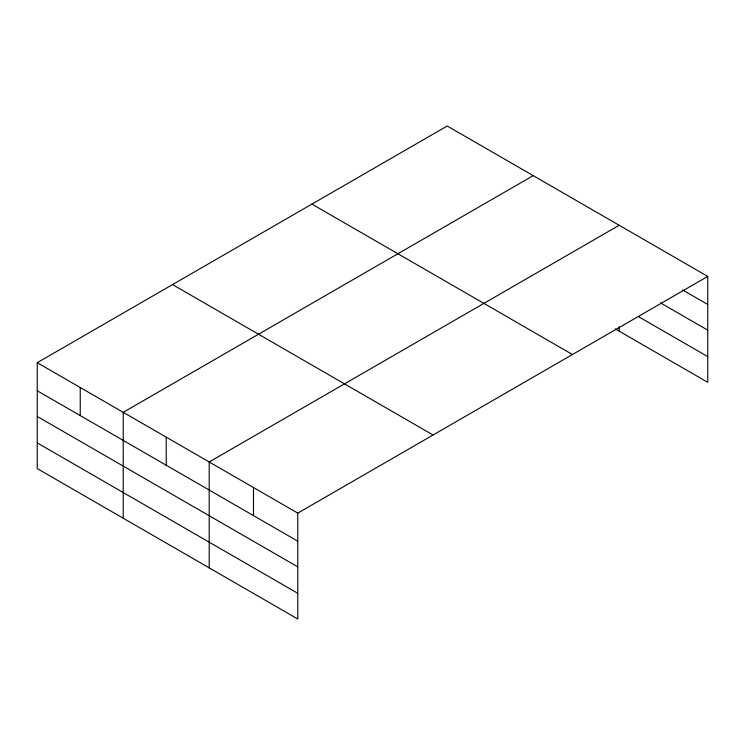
<?xml version="1.0" encoding="UTF-8"?>
<svg xmlns="http://www.w3.org/2000/svg" width="745" height="745" viewBox="0 0 745 745"><rect width="100%" height="100%" fill="white"/><g stroke="black" fill="none" stroke-linecap="round" stroke-linejoin="round"><path stroke-width="1.12" d="M707.75 276.414L447.224 125.998L37.25 362.694L37.25 468.586L297.776 619.002L297.776 513.109L707.75 276.414L707.75 382.306L615.174 328.852M533.197 175.643L123.223 412.339L123.223 518.222M619.169 225.279L209.196 461.974L209.196 567.858M682.588 289.963L707.75 304.491M660.443 302.852L707.75 330.165M638.297 316.523L707.75 356.622M311.931 204.111L572.458 354.527M172.542 284.59L433.069 435.006M37.25 362.694L297.776 513.109M37.25 390.771L297.776 541.187M37.25 416.455L297.776 566.861M37.25 442.903L297.776 593.318M619.169 326.692L619.169 331.162M253.486 487.537L253.486 515.615M166.209 437.157L166.209 465.234M80.236 387.521L80.236 415.589"/></g></svg>
